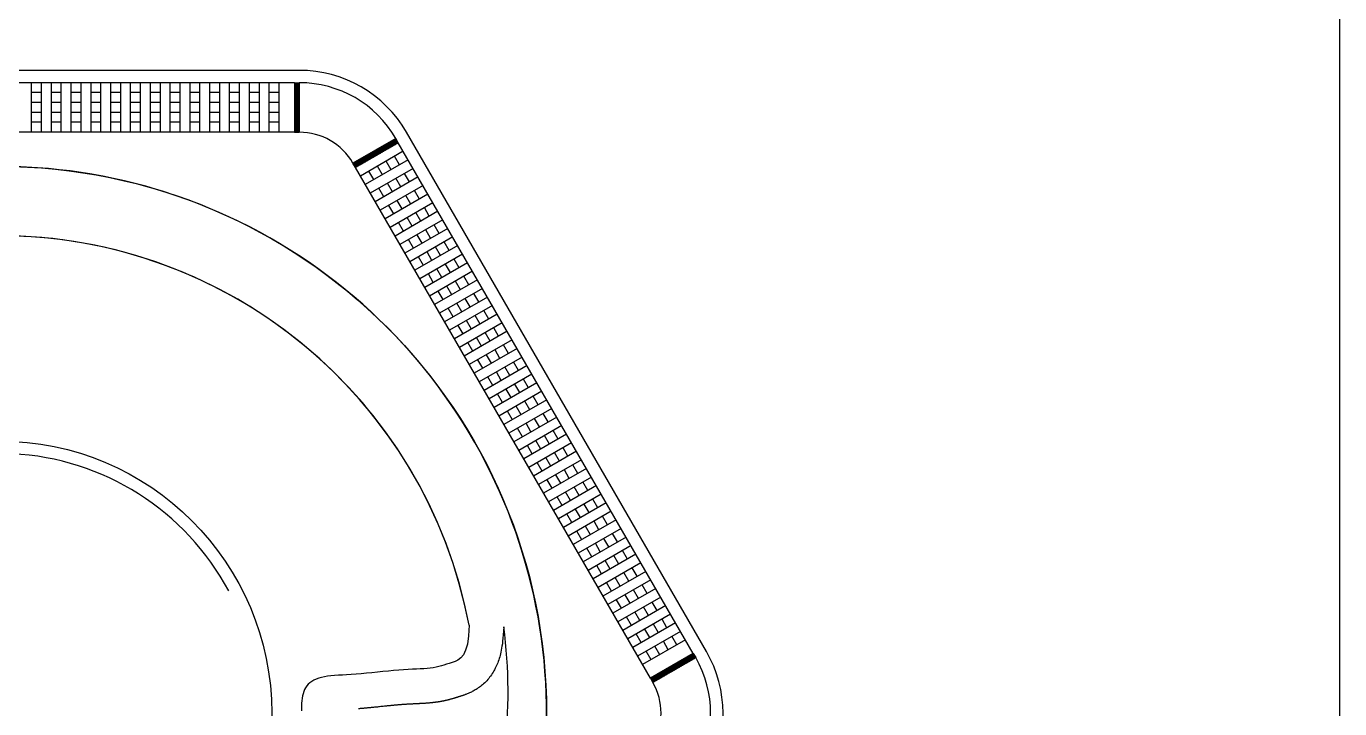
# Model space of a CAD drawing. Extents: x 15445 to 21745, y -5725 to 3185.
# Drawn here: x 18942 to 21595, y -1802 to -423 of the extents above; entities that cross this region are included whole.
import ezdxf

# ---------------------------------------------------------------- set-up
doc = ezdxf.new("R2010")
doc.units = 0
doc.header["$LTSCALE"] = 200
doc.header["$MEASUREMENT"] = 0
doc.layers.get('0').update_dxf_attribs({"linetype": 'CONTINUOUS'})
for name, color, linetype in [('ESTREITA', 1, 'CONTINUOUS'), ('LARGA', 7, 'CONTINUOUS'), ('RAHMEN07', 5, 'CONTINUOUS')]:
    doc.layers.add(name, color=color, linetype=linetype)

# ---------------------------------------------------------------- blocks, each defined once
blk = doc.blocks.new('*X1')
at = {"color": 0}
for p, q in [((1626.6, 1765.5), (1636.6, 1765.5)), ((1626.6, 1765), (1636.6, 1765)), ((1626.6, 1764.5), (1636.6, 1764.5)), ((1626.6, 1764), (1636.6, 1764)), ((1626.6, 1763.5), (1636.6, 1763.5)), ((1626.6, 1763), (1636.6, 1763)), ((1626.6, 1762.5), (1636.6, 1762.5)), ((1626.6, 1762), (1636.6, 1762)), ((1626.6, 1761.5), (1636.6, 1761.5)), ((1626.6, 1761), (1636.6, 1761)), ((1626.6, 1760.5), (1636.6, 1760.5)), ((1626.6, 1760), (1636.6, 1760)), ((1626.6, 1759.5), (1636.6, 1759.5)), ((1626.6, 1759), (1636.6, 1759)), ((1626.6, 1758.5), (1636.6, 1758.5)), ((1626.6, 1758), (1636.6, 1758)), ((1626.6, 1757.5), (1636.6, 1757.5)), ((1626.6, 1757), (1636.6, 1757)), ((1626.6, 1756.5), (1636.6, 1756.5)), ((1626.6, 1756), (1636.6, 1756)), ((1626.6, 1755.5), (1636.6, 1755.5)), ((1626.6, 1755), (1636.6, 1755)), ((1626.6, 1754.5), (1636.6, 1754.5)), ((1626.6, 1754), (1636.6, 1754)), ((1626.6, 1753.5), (1636.6, 1753.5)), ((1626.6, 1753), (1636.6, 1753)), ((1626.6, 1752.5), (1636.6, 1752.5)), ((1626.6, 1752), (1636.6, 1752)), ((1626.6, 1751.5), (1636.6, 1751.5)), ((1626.6, 1751), (1636.6, 1751)), ((1626.6, 1750.5), (1636.6, 1750.5)), ((1626.6, 1750), (1636.6, 1750)), ((1626.6, 1749.5), (1636.6, 1749.5)), ((1626.6, 1749), (1636.6, 1749)), ((1626.6, 1748.5), (1636.6, 1748.5)), ((1626.6, 1748), (1636.6, 1748)), ((1626.6, 1747.5), (1636.6, 1747.5)), ((1626.6, 1747), (1636.6, 1747)), ((1626.6, 1746.5), (1636.6, 1746.5)), ((1626.6, 1746), (1636.6, 1746)), ((1626.6, 1745.5), (1636.6, 1745.5)), ((1626.6, 1745), (1636.6, 1745)), ((1626.6, 1744.5), (1636.6, 1744.5)), ((1626.6, 1744), (1636.6, 1744)), ((1626.6, 1743.5), (1636.6, 1743.5)), ((1626.6, 1743), (1636.6, 1743)), ((1626.6, 1742.5), (1636.6, 1742.5)), ((1626.6, 1742), (1636.6, 1742)), ((1626.6, 1741.5), (1636.6, 1741.5)), ((1626.6, 1741), (1636.6, 1741)), ((1626.6, 1740.5), (1636.6, 1740.5)), ((1626.6, 1740), (1636.6, 1740)), ((1626.6, 1739.5), (1636.6, 1739.5)), ((1626.6, 1739), (1636.6, 1739)), ((1626.6, 1738.5), (1636.6, 1738.5)), ((1626.6, 1738), (1636.6, 1738)), ((1626.6, 1737.5), (1636.6, 1737.5)), ((1626.6, 1737), (1636.6, 1737)), ((1626.6, 1736.5), (1636.6, 1736.5)), ((1626.6, 1736), (1636.6, 1736)), ((1626.6, 1735.5), (1636.6, 1735.5)), ((1626.6, 1735), (1636.6, 1735)), ((1626.6, 1734.5), (1636.6, 1734.5)), ((1626.6, 1734), (1636.6, 1734)), ((1626.6, 1733.5), (1636.6, 1733.5)), ((1626.6, 1733), (1636.6, 1733)), ((1626.6, 1732.5), (1636.6, 1732.5)), ((1626.6, 1732), (1636.6, 1732)), ((1626.6, 1731.5), (1636.6, 1731.5)), ((1626.6, 1731), (1636.6, 1731)), ((1626.6, 1730.5), (1636.6, 1730.5)), ((1626.6, 1730), (1636.6, 1730)), ((1626.6, 1729.5), (1636.6, 1729.5)), ((1626.6, 1729), (1636.6, 1729)), ((1626.6, 1728.5), (1636.6, 1728.5)), ((1626.6, 1728), (1636.6, 1728)), ((1626.6, 1727.5), (1636.6, 1727.5)), ((1626.6, 1727), (1636.6, 1727)), ((1626.6, 1726.5), (1636.6, 1726.5)), ((1626.6, 1726), (1636.6, 1726)), ((1626.6, 1725.5), (1636.6, 1725.5)), ((1626.6, 1725), (1636.6, 1725)), ((1626.6, 1724.5), (1636.6, 1724.5)), ((1626.6, 1724), (1636.6, 1724)), ((1626.6, 1723.5), (1636.6, 1723.5)), ((1626.6, 1723), (1636.6, 1723)), ((1626.6, 1722.5), (1636.6, 1722.5)), ((1626.6, 1722), (1636.6, 1722)), ((1626.6, 1721.5), (1636.6, 1721.5)), ((1626.6, 1721), (1636.6, 1721)), ((1626.6, 1720.5), (1636.6, 1720.5)), ((1626.6, 1720), (1636.6, 1720)), ((1626.6, 1719.5), (1636.6, 1719.5)), ((1626.6, 1719), (1636.6, 1719)), ((1626.6, 1718.5), (1636.6, 1718.5)), ((1626.6, 1718), (1636.6, 1718)), ((1626.6, 1717.5), (1636.6, 1717.5)), ((1626.6, 1717), (1636.6, 1717)), ((1626.6, 1716.5), (1636.6, 1716.5)), ((1626.6, 1716), (1636.6, 1716)), ((1626.6, 1715.5), (1636.6, 1715.5)), ((1626.6, 1715), (1636.6, 1715)), ((1626.6, 1714.5), (1636.6, 1714.5)), ((1626.6, 1714), (1636.6, 1714)), ((1626.6, 1713.5), (1636.6, 1713.5)), ((1626.6, 1713), (1636.6, 1713)), ((1626.6, 1712.5), (1636.6, 1712.5)), ((1626.6, 1712), (1636.6, 1712)), ((1626.6, 1711.5), (1636.6, 1711.5)), ((1626.6, 1711), (1636.6, 1711)), ((1626.6, 1710.5), (1636.6, 1710.5)), ((1626.6, 1710), (1636.6, 1710)), ((1626.6, 1709.5), (1636.6, 1709.5)), ((1626.6, 1709), (1636.6, 1709)), ((1626.6, 1708.5), (1636.6, 1708.5)), ((1626.6, 1708), (1636.6, 1708)), ((1626.6, 1707.5), (1636.6, 1707.5)), ((1626.6, 1707), (1636.6, 1707)), ((1626.6, 1706.5), (1636.6, 1706.5)), ((1626.6, 1706), (1636.6, 1706)), ((1626.6, 1705.5), (1636.6, 1705.5)), ((1626.6, 1705), (1636.6, 1705)), ((1626.6, 1704.5), (1636.6, 1704.5)), ((1626.6, 1704), (1636.6, 1704)), ((1626.6, 1703.5), (1636.6, 1703.5)), ((1626.6, 1703), (1636.6, 1703)), ((1626.6, 1702.5), (1636.6, 1702.5)), ((1626.6, 1702), (1636.6, 1702)), ((1626.6, 1701.5), (1636.6, 1701.5)), ((1626.6, 1701), (1636.6, 1701)), ((1626.6, 1700.5), (1636.6, 1700.5)), ((1626.6, 1700), (1636.6, 1700)), ((1626.6, 1699.5), (1636.6, 1699.5)), ((1626.6, 1699), (1636.6, 1699)), ((1626.6, 1698.5), (1636.6, 1698.5)), ((1626.6, 1698), (1636.6, 1698)), ((1626.6, 1697.5), (1636.6, 1697.5)), ((1626.6, 1697), (1636.6, 1697)), ((1626.6, 1696.5), (1636.6, 1696.5)), ((1626.6, 1696), (1636.6, 1696)), ((1626.6, 1695.5), (1636.6, 1695.5)), ((1626.6, 1695), (1636.6, 1695)), ((1626.6, 1694.5), (1636.6, 1694.5)), ((1626.6, 1694), (1636.6, 1694)), ((1626.6, 1693.5), (1636.6, 1693.5)), ((1626.6, 1693), (1636.6, 1693)), ((1626.6, 1692.5), (1636.6, 1692.5)), ((1626.6, 1692), (1636.6, 1692)), ((1626.6, 1691.5), (1636.6, 1691.5)), ((1626.6, 1691), (1636.6, 1691)), ((1626.6, 1690.5), (1636.6, 1690.5)), ((1626.6, 1690), (1636.6, 1690)), ((1626.6, 1689.5), (1636.6, 1689.5)), ((1626.6, 1689), (1636.6, 1689)), ((1626.6, 1688.5), (1636.6, 1688.5)), ((1626.6, 1688), (1636.6, 1688)), ((1626.6, 1687.5), (1636.6, 1687.5)), ((1626.6, 1687), (1636.6, 1687)), ((1626.6, 1686.5), (1636.6, 1686.5)), ((1626.6, 1686), (1636.6, 1686)), ((1626.6, 1685.5), (1636.6, 1685.5)), ((1626.6, 1685), (1636.6, 1685)), ((1626.6, 1684.5), (1636.6, 1684.5)), ((1626.6, 1684), (1636.6, 1684)), ((1626.6, 1683.5), (1636.6, 1683.5)), ((1626.6, 1683), (1636.6, 1683)), ((1626.6, 1682.5), (1636.6, 1682.5)), ((1626.6, 1682), (1636.6, 1682)), ((1626.6, 1681.5), (1636.6, 1681.5)), ((1626.6, 1681), (1636.6, 1681)), ((1626.6, 1680.5), (1636.6, 1680.5)), ((1626.6, 1680), (1636.6, 1680)), ((1626.6, 1679.5), (1636.6, 1679.5)), ((1626.6, 1679), (1636.6, 1679)), ((1626.6, 1678.5), (1636.6, 1678.5)), ((1626.6, 1678), (1636.6, 1678)), ((1626.6, 1677.5), (1636.6, 1677.5)), ((1626.6, 1677), (1636.6, 1677)), ((1626.6, 1676.5), (1636.6, 1676.5)), ((1626.6, 1676), (1636.6, 1676)), ((1626.6, 1675.5), (1636.6, 1675.5)), ((1626.6, 1675), (1636.6, 1675)), ((1626.6, 1674.5), (1636.6, 1674.5)), ((1626.6, 1674), (1636.6, 1674)), ((1626.6, 1673.5), (1636.6, 1673.5)), ((1626.6, 1673), (1636.6, 1673)), ((1626.6, 1672.5), (1636.6, 1672.5)), ((1626.6, 1672), (1636.6, 1672)), ((1626.6, 1671.5), (1636.6, 1671.5)), ((1626.6, 1671), (1636.6, 1671)), ((1626.6, 1670.5), (1636.6, 1670.5)), ((1626.6, 1670), (1636.6, 1670)), ((1626.6, 1669.5), (1636.6, 1669.5)), ((1626.6, 1669), (1636.6, 1669)), ((1626.6, 1668.5), (1636.6, 1668.5)), ((1626.6, 1668), (1636.6, 1668)), ((1626.6, 1667.5), (1636.6, 1667.5)), ((1626.6, 1667), (1636.6, 1667)), ((1626.6, 1666.5), (1636.6, 1666.5)), ((1626.6, 1666), (1636.6, 1666)), ((1817.5, 1645), (1836.1, 1645)), ((1818.4, 1645.5), (1835.8, 1645.5)), ((1819.3, 1646), (1835.5, 1646)), ((1820.1, 1646.5), (1835.3, 1646.5)), ((1821, 1647), (1835, 1647)), ((1821.8, 1647.5), (1834.7, 1647.5)), ((1822.7, 1648), (1834.4, 1648)), ((1823.6, 1648.5), (1834.1, 1648.5)), ((1824.4, 1649), (1833.8, 1649)), ((1825.3, 1649.5), (1833.5, 1649.5)), ((1826.2, 1650), (1833.2, 1650)), ((1827, 1650.5), (1832.9, 1650.5)), ((1827.9, 1651), (1832.7, 1651)), ((1828.8, 1651.5), (1832.4, 1651.5)), ((1829.6, 1652), (1832.1, 1652)), ((1830.5, 1652.5), (1831.8, 1652.5)), ((1831.4, 1653), (1831.5, 1653)), ((1771.6, 1618.5), (1791.6, 1618.5)), ((1772.5, 1619), (1792.5, 1619)), ((1773.4, 1619.5), (1793.4, 1619.5)), ((1774.2, 1620), (1794.2, 1620)), ((1775.1, 1620.5), (1795.1, 1620.5)), ((1775.9, 1621), (1795.9, 1621)), ((1776.8, 1621.5), (1796.8, 1621.5)), ((1777.7, 1622), (1797.7, 1622)), ((1778.5, 1622.5), (1798.5, 1622.5)), ((1779.4, 1623), (1799.4, 1623)), ((1780.3, 1623.5), (1800.3, 1623.5)), ((1781.1, 1624), (1801.1, 1624)), ((1782, 1624.5), (1802, 1624.5)), ((1782.9, 1625), (1802.9, 1625)), ((1783.7, 1625.5), (1803.7, 1625.5)), ((1784.6, 1626), (1804.6, 1626)), ((1785.5, 1626.5), (1805.5, 1626.5)), ((1786.3, 1627), (1806.3, 1627)), ((1787.2, 1627.5), (1807.2, 1627.5)), ((1788.1, 1628), (1808.1, 1628)), ((1788.9, 1628.5), (1808.9, 1628.5)), ((1789.8, 1629), (1809.8, 1629)), ((1790.7, 1629.5), (1810.7, 1629.5)), ((1791.5, 1630), (1811.5, 1630)), ((1792.4, 1630.5), (1812.4, 1630.5)), ((1793.3, 1631), (1813.3, 1631)), ((1794.1, 1631.5), (1814.1, 1631.5)), ((1795, 1632), (1815, 1632)), ((1795.9, 1632.5), (1815.9, 1632.5)), ((1796.7, 1633), (1816.7, 1633)), ((1797.6, 1633.5), (1817.6, 1633.5)), ((1798.5, 1634), (1818.5, 1634)), ((1799.3, 1634.5), (1819.3, 1634.5)), ((1800.2, 1635), (1820.2, 1635)), ((1801.1, 1635.5), (1821.1, 1635.5)), ((1801.9, 1636), (1821.9, 1636)), ((1802.8, 1636.5), (1822.8, 1636.5)), ((1803.7, 1637), (1823.7, 1637)), ((1804.5, 1637.5), (1824.5, 1637.5)), ((1805.4, 1638), (1825.4, 1638)), ((1806.3, 1638.5), (1826.3, 1638.5)), ((1807.1, 1639), (1827.1, 1639)), ((1808, 1639.5), (1828, 1639.5)), ((1808.9, 1640), (1828.9, 1640)), ((1809.7, 1640.5), (1829.7, 1640.5)), ((1810.6, 1641), (1830.6, 1641)), ((1811.5, 1641.5), (1831.5, 1641.5)), ((1812.3, 1642), (1832.3, 1642)), ((1813.2, 1642.5), (1833.2, 1642.5)), ((1814.1, 1643), (1834.1, 1643)), ((1814.9, 1643.5), (1834.9, 1643.5)), ((1815.8, 1644), (1835.8, 1644)), ((1816.7, 1644.5), (1836.4, 1644.5)), ((1744.9, 1603), (1764.8, 1603)), ((1745.2, 1602.5), (1763.9, 1602.5)), ((1745.5, 1602), (1763, 1602)), ((1745.6, 1603.5), (1765.6, 1603.5)), ((1745.8, 1601.5), (1762.2, 1601.5)), ((1746.1, 1601), (1761.3, 1601)), ((1746.3, 1600.5), (1760.4, 1600.5)), ((1746.5, 1604), (1766.5, 1604)), ((1746.6, 1600), (1759.6, 1600)), ((1746.9, 1599.5), (1758.7, 1599.5)), ((1747.2, 1599), (1757.8, 1599)), ((1747.4, 1604.5), (1767.4, 1604.5)), ((1747.5, 1598.5), (1757, 1598.5)), ((1747.8, 1598), (1756.1, 1598)), ((1748.1, 1597.5), (1755.2, 1597.5)), ((1748.2, 1605), (1768.2, 1605)), ((1748.4, 1597), (1754.4, 1597)), ((1748.7, 1596.5), (1753.5, 1596.5)), ((1748.9, 1596), (1752.6, 1596)), ((1749.1, 1605.5), (1769.1, 1605.5)), ((1749.2, 1595.5), (1751.8, 1595.5)), ((1749.5, 1595), (1750.9, 1595)), ((1749.8, 1594.5), (1750, 1594.5)), ((1750, 1606), (1770, 1606)), ((1750.8, 1606.5), (1770.8, 1606.5)), ((1751.7, 1607), (1771.7, 1607)), ((1752.6, 1607.5), (1772.6, 1607.5)), ((1753.4, 1608), (1773.4, 1608)), ((1754.3, 1608.5), (1774.3, 1608.5)), ((1755.2, 1609), (1775.2, 1609)), ((1756, 1609.5), (1776, 1609.5)), ((1756.9, 1610), (1776.9, 1610)), ((1757.8, 1610.5), (1777.8, 1610.5)), ((1758.6, 1611), (1778.6, 1611)), ((1759.5, 1611.5), (1779.5, 1611.5)), ((1760.4, 1612), (1780.4, 1612)), ((1761.2, 1612.5), (1781.2, 1612.5)), ((1762.1, 1613), (1782.1, 1613)), ((1763, 1613.5), (1783, 1613.5)), ((1763.8, 1614), (1783.8, 1614)), ((1764.7, 1614.5), (1784.7, 1614.5)), ((1765.6, 1615), (1785.6, 1615)), ((1766.4, 1615.5), (1786.4, 1615.5)), ((1767.3, 1616), (1787.3, 1616)), ((1768.2, 1616.5), (1788.2, 1616.5)), ((1769, 1617), (1789, 1617)), ((1769.9, 1617.5), (1789.9, 1617.5)), ((1770.8, 1618), (1790.8, 1618))]:
    blk.add_line(p, q, dxfattribs=at)
blk = doc.blocks.new('*X2')
at = {"color": 0}
for p, q in [((2428.4, 610.5), (2433.4, 610.5)), ((2429.2, 611), (2433.1, 611)), ((2430.1, 611.5), (2432.8, 611.5)), ((2431, 612), (2432.5, 612)), ((2431.8, 612.5), (2432.2, 612.5)), ((2382.5, 584), (2402.5, 584)), ((2383.3, 584.5), (2403.3, 584.5)), ((2384.2, 585), (2404.2, 585)), ((2385.1, 585.5), (2405.1, 585.5)), ((2385.9, 586), (2405.9, 586)), ((2386.8, 586.5), (2406.8, 586.5)), ((2387.7, 587), (2407.7, 587)), ((2388.5, 587.5), (2408.5, 587.5)), ((2389.4, 588), (2409.4, 588)), ((2390.3, 588.5), (2410.3, 588.5)), ((2391.1, 589), (2411.1, 589)), ((2392, 589.5), (2412, 589.5)), ((2392.9, 590), (2412.9, 590)), ((2393.7, 590.5), (2413.7, 590.5)), ((2394.6, 591), (2414.6, 591)), ((2395.5, 591.5), (2415.5, 591.5)), ((2396.3, 592), (2416.3, 592)), ((2397.2, 592.5), (2417.2, 592.5)), ((2398.1, 593), (2418.1, 593)), ((2398.9, 593.5), (2418.9, 593.5)), ((2399.8, 594), (2419.8, 594)), ((2400.6, 594.5), (2420.6, 594.5)), ((2401.5, 595), (2421.5, 595)), ((2402.4, 595.5), (2422.4, 595.5)), ((2403.2, 596), (2423.2, 596)), ((2404.1, 596.5), (2424.1, 596.5)), ((2405, 597), (2425, 597)), ((2405.8, 597.5), (2425.8, 597.5)), ((2406.7, 598), (2426.7, 598)), ((2407.6, 598.5), (2427.6, 598.5)), ((2408.4, 599), (2428.4, 599)), ((2409.3, 599.5), (2429.3, 599.5)), ((2410.2, 600), (2430.2, 600)), ((2411, 600.5), (2431, 600.5)), ((2411.9, 601), (2431.9, 601)), ((2412.8, 601.5), (2432.8, 601.5)), ((2413.6, 602), (2433.6, 602)), ((2414.5, 602.5), (2434.5, 602.5)), ((2415.4, 603), (2435.4, 603)), ((2416.2, 603.5), (2436.2, 603.5)), ((2417.1, 604), (2437.1, 604)), ((2418, 604.5), (2436.9, 604.5)), ((2418.8, 605), (2436.6, 605)), ((2419.7, 605.5), (2436.3, 605.5)), ((2420.6, 606), (2436, 606)), ((2421.4, 606.5), (2435.7, 606.5)), ((2422.3, 607), (2435.4, 607)), ((2423.2, 607.5), (2435.1, 607.5)), ((2424, 608), (2434.8, 608)), ((2424.9, 608.5), (2434.5, 608.5)), ((2425.8, 609), (2434.3, 609)), ((2426.6, 609.5), (2434, 609.5)), ((2427.5, 610), (2433.7, 610)), ((2345.6, 562.5), (2365.2, 562.5)), ((2345.9, 562), (2364.4, 562)), ((2346.1, 563), (2366.1, 563)), ((2346.2, 561.5), (2363.5, 561.5)), ((2346.5, 561), (2362.6, 561)), ((2346.8, 560.5), (2361.8, 560.5)), ((2347, 563.5), (2367, 563.5)), ((2347.1, 560), (2360.9, 560)), ((2347.4, 559.5), (2360, 559.5)), ((2347.7, 559), (2359.2, 559)), ((2347.8, 564), (2367.8, 564)), ((2347.9, 558.5), (2358.3, 558.5)), ((2348.2, 558), (2357.4, 558)), ((2348.5, 557.5), (2356.6, 557.5)), ((2348.7, 564.5), (2368.7, 564.5)), ((2349.6, 565), (2369.6, 565)), ((2350.4, 565.5), (2370.4, 565.5)), ((2351.3, 566), (2371.3, 566)), ((2352.2, 566.5), (2372.2, 566.5)), ((2353, 567), (2373, 567)), ((2353.9, 567.5), (2373.9, 567.5)), ((2354.7, 568), (2374.7, 568)), ((2355.6, 568.5), (2375.6, 568.5)), ((2356.5, 569), (2376.5, 569)), ((2357.3, 569.5), (2377.3, 569.5)), ((2358.2, 570), (2378.2, 570)), ((2359.1, 570.5), (2379.1, 570.5)), ((2359.9, 571), (2379.9, 571)), ((2360.8, 571.5), (2380.8, 571.5)), ((2361.7, 572), (2381.7, 572)), ((2362.5, 572.5), (2382.5, 572.5)), ((2363.4, 573), (2383.4, 573)), ((2364.3, 573.5), (2384.3, 573.5)), ((2365.1, 574), (2385.1, 574)), ((2366, 574.5), (2386, 574.5)), ((2366.9, 575), (2386.9, 575)), ((2367.7, 575.5), (2387.7, 575.5)), ((2368.6, 576), (2388.6, 576)), ((2369.5, 576.5), (2389.5, 576.5)), ((2370.3, 577), (2390.3, 577)), ((2371.2, 577.5), (2391.2, 577.5)), ((2372.1, 578), (2392.1, 578)), ((2372.9, 578.5), (2392.9, 578.5)), ((2373.8, 579), (2393.8, 579)), ((2374.7, 579.5), (2394.7, 579.5)), ((2375.5, 580), (2395.5, 580)), ((2376.4, 580.5), (2396.4, 580.5)), ((2377.3, 581), (2397.3, 581)), ((2378.1, 581.5), (2398.1, 581.5)), ((2379, 582), (2399, 582)), ((2379.9, 582.5), (2399.9, 582.5)), ((2380.7, 583), (2400.7, 583)), ((2381.6, 583.5), (2401.6, 583.5)), ((2348.8, 557), (2355.7, 557)), ((2349.1, 556.5), (2354.8, 556.5)), ((2349.4, 556), (2354, 556)), ((2349.7, 555.5), (2353.1, 555.5)), ((2350, 555), (2352.2, 555)), ((2350.3, 554.5), (2351.4, 554.5)), ((2347.9, 424.5), (2358.4, 424.5)), ((2348.2, 425), (2357.5, 425)), ((2348.5, 425.5), (2356.6, 425.5)), ((2348.8, 426), (2355.8, 426)), ((2349.1, 426.5), (2354.9, 426.5)), ((2349.4, 427), (2354, 427)), ((2349.7, 427.5), (2353.2, 427.5)), ((2349.9, 428), (2352.3, 428)), ((2350.2, 428.5), (2351.4, 428.5)), ((2350.5, 429), (2350.6, 429)), ((2345.6, 420.5), (2365.3, 420.5)), ((2345.9, 421), (2364.4, 421)), ((2346.2, 421.5), (2363.6, 421.5)), ((2346.2, 420), (2366.2, 420)), ((2346.5, 422), (2362.7, 422)), ((2346.8, 422.5), (2361.8, 422.5)), ((2347, 419.5), (2367, 419.5)), ((2347.1, 423), (2361, 423)), ((2347.3, 423.5), (2360.1, 423.5)), ((2347.6, 424), (2359.2, 424)), ((2347.9, 419), (2367.9, 419)), ((2348.7, 418.5), (2368.7, 418.5)), ((2349.6, 418), (2369.6, 418)), ((2350.5, 417.5), (2370.5, 417.5)), ((2351.3, 417), (2371.3, 417)), ((2352.2, 416.5), (2372.2, 416.5)), ((2353.1, 416), (2373.1, 416)), ((2353.9, 415.5), (2373.9, 415.5)), ((2354.8, 415), (2374.8, 415)), ((2355.7, 414.5), (2375.7, 414.5)), ((2356.5, 414), (2376.5, 414)), ((2357.4, 413.5), (2377.4, 413.5)), ((2358.3, 413), (2378.3, 413)), ((2359.1, 412.5), (2379.1, 412.5)), ((2360, 412), (2380, 412)), ((2360.9, 411.5), (2380.9, 411.5)), ((2361.7, 411), (2381.7, 411)), ((2362.6, 410.5), (2382.6, 410.5)), ((2363.5, 410), (2383.5, 410)), ((2364.3, 409.5), (2384.3, 409.5)), ((2365.2, 409), (2385.2, 409)), ((2366.1, 408.5), (2386.1, 408.5)), ((2366.9, 408), (2386.9, 408)), ((2367.8, 407.5), (2387.8, 407.5)), ((2368.7, 407), (2388.7, 407)), ((2369.5, 406.5), (2389.5, 406.5)), ((2370.4, 406), (2390.4, 406)), ((2371.3, 405.5), (2391.3, 405.5)), ((2372.1, 405), (2392.1, 405)), ((2373, 404.5), (2393, 404.5)), ((2373.9, 404), (2393.9, 404)), ((2374.7, 403.5), (2394.7, 403.5)), ((2375.6, 403), (2395.6, 403)), ((2376.5, 402.5), (2396.5, 402.5)), ((2377.3, 402), (2397.3, 402)), ((2378.2, 401.5), (2398.2, 401.5)), ((2379.1, 401), (2399.1, 401)), ((2379.9, 400.5), (2399.9, 400.5)), ((2380.8, 400), (2400.8, 400)), ((2381.7, 399.5), (2401.7, 399.5)), ((2382.5, 399), (2402.5, 399)), ((2383.4, 398.5), (2403.4, 398.5)), ((2384.3, 398), (2404.3, 398)), ((2385.1, 397.5), (2405.1, 397.5)), ((2386, 397), (2406, 397)), ((2386.9, 396.5), (2406.9, 396.5)), ((2387.7, 396), (2407.7, 396)), ((2388.6, 395.5), (2408.6, 395.5)), ((2389.5, 395), (2409.5, 395)), ((2390.3, 394.5), (2410.3, 394.5)), ((2391.2, 394), (2411.2, 394)), ((2392.1, 393.5), (2412.1, 393.5)), ((2392.9, 393), (2412.9, 393)), ((2393.8, 392.5), (2413.8, 392.5)), ((2394.6, 392), (2414.6, 392)), ((2395.5, 391.5), (2415.5, 391.5)), ((2396.4, 391), (2416.4, 391)), ((2397.2, 390.5), (2417.2, 390.5)), ((2398.1, 390), (2418.1, 390)), ((2399, 389.5), (2419, 389.5)), ((2399.8, 389), (2419.8, 389)), ((2400.7, 388.5), (2420.7, 388.5)), ((2401.6, 388), (2421.6, 388)), ((2402.4, 387.5), (2422.4, 387.5)), ((2403.3, 387), (2423.3, 387)), ((2404.2, 386.5), (2424.2, 386.5)), ((2405, 386), (2425, 386)), ((2405.9, 385.5), (2425.9, 385.5)), ((2406.8, 385), (2426.8, 385)), ((2407.6, 384.5), (2427.6, 384.5)), ((2408.5, 384), (2428.5, 384)), ((2409.4, 383.5), (2429.4, 383.5)), ((2410.2, 383), (2430.2, 383)), ((2411.1, 382.5), (2431.1, 382.5)), ((2412, 382), (2432, 382)), ((2412.8, 381.5), (2432.8, 381.5)), ((2413.7, 381), (2433.7, 381)), ((2414.6, 380.5), (2434.6, 380.5)), ((2415.4, 380), (2435.4, 380)), ((2416.3, 379.5), (2436.3, 379.5)), ((2417.2, 379), (2437.1, 379)), ((2418, 378.5), (2436.8, 378.5)), ((2418.9, 378), (2436.5, 378)), ((2419.8, 377.5), (2436.3, 377.5)), ((2420.6, 377), (2436, 377)), ((2421.5, 376.5), (2435.7, 376.5)), ((2422.4, 376), (2435.4, 376)), ((2423.2, 375.5), (2435.1, 375.5)), ((2424.1, 375), (2434.8, 375)), ((2425, 374.5), (2434.5, 374.5)), ((2425.8, 374), (2434.2, 374)), ((2426.7, 373.5), (2433.9, 373.5)), ((2427.6, 373), (2433.7, 373)), ((2428.4, 372.5), (2433.4, 372.5)), ((2429.3, 372), (2433.1, 372)), ((2430.2, 371.5), (2432.8, 371.5)), ((2431, 371), (2432.5, 371)), ((2431.9, 370.5), (2432.2, 370.5))]:
    blk.add_line(p, q, dxfattribs=at)

msp = doc.modelspace()

# ---------------------------------------------------------------- linework, layer by layer
at = {"layer": 'ESTREITA'}
for p, q in [((18952.333, -536.77), (18952.333, -636.77)), ((18972.333, -556.77), (18952.333, -556.77)), ((18972.333, -536.77), (18972.333, -636.77)), ((18992.333, -536.77), (18992.333, -636.77)), ((19012.333, -556.77), (18992.333, -556.77)), ((19012.333, -536.77), (19012.333, -636.77)), ((19032.333, -536.77), (19032.333, -636.77)), ((19052.333, -556.77), (19032.333, -556.77)), ((19052.333, -536.77), (19052.333, -636.77)), ((19072.333, -536.77), (19072.333, -636.77)), ((19092.333, -556.77), (19072.333, -556.77)), ((19092.333, -536.77), (19092.333, -636.77)), ((19112.333, -536.77), (19112.333, -636.77)), ((19132.333, -556.77), (19112.333, -556.77)), ((19132.333, -536.77), (19132.333, -636.77)), ((19152.333, -536.77), (19152.333, -636.77)), ((19172.333, -556.77), (19152.333, -556.77)), ((19172.333, -536.77), (19172.333, -636.77)), ((19192.333, -536.77), (19192.333, -636.77)), ((19212.333, -556.77), (19192.333, -556.77)), ((19212.333, -536.77), (19212.333, -636.77)), ((19232.333, -536.77), (19232.333, -636.77)), ((19252.333, -556.77), (19232.333, -556.77)), ((19252.333, -536.77), (19252.333, -636.77)), ((19272.333, -536.77), (19272.333, -636.77)), ((19292.333, -556.77), (19272.333, -556.77)), ((19292.333, -536.77), (19292.333, -636.77)), ((19312.333, -536.77), (19312.333, -636.77)), ((19332.333, -556.77), (19312.333, -556.77)), ((19332.333, -536.77), (19332.333, -636.77)), ((19352.333, -536.77), (19352.333, -636.77)), ((19372.333, -556.77), (19352.333, -556.77)), ((19372.333, -536.77), (19372.333, -636.77)), ((19392.333, -536.77), (19392.333, -636.77)), ((19412.333, -556.77), (19392.333, -556.77)), ((19412.333, -536.77), (19412.333, -636.77)), ((19432.333, -536.77), (19432.333, -636.77)), ((19452.333, -556.77), (19432.333, -556.77)), ((19452.333, -536.77), (19452.333, -636.77)), ((18972.333, -576.77), (18952.333, -576.77)), ((19012.333, -576.77), (18992.333, -576.77)), ((19052.333, -576.77), (19032.333, -576.77)), ((19092.333, -576.77), (19072.333, -576.77)), ((19132.333, -576.77), (19112.333, -576.77)), ((19172.333, -576.77), (19152.333, -576.77)), ((19212.333, -576.77), (19192.333, -576.77)), ((19252.333, -576.77), (19232.333, -576.77)), ((19292.333, -576.77), (19272.333, -576.77)), ((19332.333, -576.77), (19312.333, -576.77)), ((19372.333, -576.77), (19352.333, -576.77)), ((19412.333, -576.77), (19392.333, -576.77)), ((19452.333, -576.77), (19432.333, -576.77)), ((18972.333, -596.77), (18952.333, -596.77)), ((19012.333, -596.77), (18992.333, -596.77)), ((19052.333, -596.77), (19032.333, -596.77)), ((19092.333, -596.77), (19072.333, -596.77)), ((19132.333, -596.77), (19112.333, -596.77)), ((19172.333, -596.77), (19152.333, -596.77)), ((19212.333, -596.77), (19192.333, -596.77)), ((19252.333, -596.77), (19232.333, -596.77)), ((19292.333, -596.77), (19272.333, -596.77)), ((19332.333, -596.77), (19312.333, -596.77)), ((19372.333, -596.77), (19352.333, -596.77)), ((19412.333, -596.77), (19392.333, -596.77)), ((19452.333, -596.77), (19432.333, -596.77)), ((18972.333, -616.77), (18952.333, -616.77)), ((19012.333, -616.77), (18992.333, -616.77)), ((19052.333, -616.77), (19032.333, -616.77)), ((19092.333, -616.77), (19072.333, -616.77)), ((19132.333, -616.77), (19112.333, -616.77)), ((19172.333, -616.77), (19152.333, -616.77)), ((19212.333, -616.77), (19192.333, -616.77)), ((19252.333, -616.77), (19232.333, -616.77)), ((19292.333, -616.77), (19272.333, -616.77)), ((19332.333, -616.77), (19312.333, -616.77)), ((19372.333, -616.77), (19352.333, -616.77)), ((19412.333, -616.77), (19392.333, -616.77)), ((19452.333, -616.77), (19432.333, -616.77)), ((19703.513, -675.25), (19616.911, -725.25)), ((19696.193, -702.571), (19686.193, -685.25)), ((19713.513, -692.571), (19626.911, -742.571)), ((19644.231, -732.571), (19634.231, -715.25)), ((19723.513, -709.891), (19636.911, -759.891)), ((19661.552, -722.571), (19651.552, -705.25)), ((19678.872, -712.571), (19668.872, -695.25)), ((19733.513, -727.212), (19646.911, -777.212)), ((19681.552, -757.212), (19671.552, -739.891)), ((19698.872, -747.212), (19688.872, -729.891)), ((19716.193, -737.212), (19706.193, -719.891)), ((19664.231, -767.212), (19654.231, -749.891)), ((19743.513, -744.532), (19656.911, -794.532)), ((19753.513, -761.853), (19666.911, -811.853)), ((19718.872, -781.853), (19708.872, -764.532)), ((19736.193, -771.853), (19726.193, -754.532)), ((19684.231, -801.853), (19674.231, -784.532)), ((19763.513, -779.173), (19676.911, -829.173)), ((19701.552, -791.853), (19691.552, -774.532)), ((19756.193, -806.494), (19746.193, -789.173)), ((19773.513, -796.494), (19686.911, -846.494)), ((19704.231, -836.494), (19694.231, -819.173)), ((19783.513, -813.814), (19696.911, -863.814)), ((19721.552, -826.494), (19711.552, -809.173)), ((19738.872, -816.494), (19728.872, -799.173)), ((19793.513, -831.135), (19706.911, -881.135)), ((19803.513, -848.455), (19716.911, -898.455)), ((19741.552, -861.135), (19731.552, -843.814)), ((19758.872, -851.135), (19748.872, -833.814)), ((19776.193, -841.135), (19766.193, -823.814)), ((19724.231, -871.135), (19714.231, -853.814)), ((19813.513, -865.776), (19726.911, -915.776)), ((19778.872, -885.776), (19768.872, -868.455)), ((19796.193, -875.776), (19786.193, -858.455)), ((19744.231, -905.776), (19734.231, -888.455)), ((19823.513, -883.096), (19736.911, -933.096)), ((19833.513, -900.417), (19746.911, -950.417)), ((19761.552, -895.776), (19751.552, -878.455)), ((19816.193, -910.417), (19806.193, -893.096)), ((19764.231, -940.417), (19754.231, -923.096)), ((19843.513, -917.737), (19756.911, -967.737)), ((19781.552, -930.417), (19771.552, -913.096)), ((19798.872, -920.417), (19788.872, -903.096)), ((19836.193, -945.058), (19826.193, -927.737)), ((19853.513, -935.058), (19766.911, -985.058)), ((19863.513, -952.378), (19776.911, -1002.378)), ((19801.552, -965.058), (19791.552, -947.737)), ((19818.872, -955.058), (19808.872, -937.737)), ((19784.231, -975.058), (19774.231, -957.737)), ((19873.513, -969.699), (19786.911, -1019.699)), ((19838.872, -989.699), (19828.872, -972.378)), ((19856.193, -979.699), (19846.193, -962.378)), ((19804.231, -1009.699), (19794.231, -992.378)), ((19883.513, -987.019), (19796.911, -1037.019)), ((19893.513, -1004.34), (19806.911, -1054.34)), ((19821.552, -999.699), (19811.552, -982.378)), ((19858.872, -1024.34), (19848.872, -1007.019)), ((19876.193, -1014.34), (19866.193, -997.019)), ((19824.231, -1044.34), (19814.231, -1027.019)), ((19903.513, -1021.66), (19816.911, -1071.66)), ((19841.552, -1034.34), (19831.552, -1017.019)), ((19896.193, -1048.981), (19886.193, -1031.66)), ((19913.513, -1038.981), (19826.911, -1088.981)), ((19923.513, -1056.301), (19836.911, -1106.301)), ((19861.552, -1068.981), (19851.552, -1051.66)), ((19878.872, -1058.981), (19868.872, -1041.66)), ((19844.231, -1078.981), (19834.231, -1061.66)), ((19933.513, -1073.622), (19846.911, -1123.622)), ((19881.552, -1103.622), (19871.552, -1086.301)), ((19898.872, -1093.622), (19888.872, -1076.301)), ((19916.193, -1083.622), (19906.193, -1066.301)), ((19864.231, -1113.622), (19854.231, -1096.301)), ((19943.513, -1090.943), (19856.911, -1140.943)), ((19953.513, -1108.263), (19866.911, -1158.263)), ((19918.872, -1128.263), (19908.872, -1110.943)), ((19936.193, -1118.263), (19926.193, -1100.943)), ((19884.231, -1148.263), (19874.231, -1130.943)), ((19963.513, -1125.584), (19876.911, -1175.584)), ((19901.552, -1138.263), (19891.552, -1120.943)), ((19956.193, -1152.904), (19946.193, -1135.584)), ((19973.513, -1142.904), (19886.911, -1192.904)), ((19904.231, -1182.904), (19894.231, -1165.584)), ((19983.513, -1160.225), (19896.911, -1210.225)), ((19921.552, -1172.904), (19911.552, -1155.584)), ((19938.872, -1162.904), (19928.872, -1145.584)), ((19993.513, -1177.545), (19906.911, -1227.545)), ((19941.552, -1207.545), (19931.552, -1190.225)), ((19958.872, -1197.545), (19948.872, -1180.225)), ((19976.193, -1187.545), (19966.193, -1170.225)), ((19924.231, -1217.545), (19914.231, -1200.225)), ((20003.513, -1194.866), (19916.911, -1244.866)), ((20013.513, -1212.186), (19926.911, -1262.186)), ((19978.872, -1232.186), (19968.872, -1214.866)), ((19996.193, -1222.186), (19986.193, -1204.866)), ((19944.231, -1252.186), (19934.231, -1234.866)), ((20023.513, -1229.507), (19936.911, -1279.507)), ((19961.552, -1242.186), (19951.552, -1224.866)), ((20016.193, -1256.827), (20006.193, -1239.507)), ((20033.513, -1246.827), (19946.911, -1296.827)), ((19964.231, -1286.827), (19954.231, -1269.507)), ((20043.513, -1264.148), (19956.911, -1314.148)), ((19981.552, -1276.827), (19971.552, -1259.507)), ((19998.872, -1266.827), (19988.872, -1249.507)), ((20053.513, -1281.468), (19966.911, -1331.468)), ((20063.513, -1298.789), (19976.911, -1348.789)), ((20001.552, -1311.468), (19991.552, -1294.148)), ((20018.872, -1301.468), (20008.872, -1284.148)), ((20036.193, -1291.468), (20026.193, -1274.148)), ((19984.231, -1321.468), (19974.231, -1304.148)), ((20073.513, -1316.109), (19986.911, -1366.109)), ((20038.872, -1336.109), (20028.872, -1318.789)), ((20056.193, -1326.109), (20046.193, -1308.789)), ((20004.231, -1356.109), (19994.231, -1338.789)), ((20083.513, -1333.43), (19996.911, -1383.43)), ((20093.513, -1350.75), (20006.911, -1400.75)), ((20021.552, -1346.109), (20011.552, -1328.789)), ((20076.193, -1360.75), (20066.193, -1343.43)), ((20024.231, -1390.75), (20014.231, -1373.43)), ((20103.513, -1368.071), (20016.911, -1418.071)), ((20041.552, -1380.75), (20031.552, -1363.43)), ((20058.872, -1370.75), (20048.872, -1353.43)), ((20096.193, -1395.391), (20086.193, -1378.071)), ((20113.513, -1385.391), (20026.911, -1435.391)), ((20123.513, -1402.712), (20036.911, -1452.712)), ((20061.552, -1415.391), (20051.552, -1398.071)), ((20078.872, -1405.391), (20068.872, -1388.071)), ((20044.231, -1425.391), (20034.231, -1408.071)), ((20133.513, -1420.032), (20046.911, -1470.032)), ((20098.872, -1440.032), (20088.872, -1422.712)), ((20116.193, -1430.032), (20106.193, -1412.712)), ((20064.231, -1460.032), (20054.231, -1442.712)), ((20143.513, -1437.353), (20056.911, -1487.353)), ((20153.513, -1454.673), (20066.911, -1504.673)), ((20081.552, -1450.032), (20071.552, -1432.712)), ((20118.872, -1474.673), (20108.872, -1457.353)), ((20136.193, -1464.673), (20126.193, -1447.353)), ((20084.231, -1494.673), (20074.231, -1477.353)), ((20163.513, -1471.994), (20076.911, -1521.994)), ((20101.552, -1484.673), (20091.552, -1467.353)), ((20156.193, -1499.314), (20146.193, -1481.994)), ((20173.513, -1489.314), (20086.911, -1539.314)), ((20173.513, -1489.314), (20086.911, -1539.314)), ((20183.513, -1506.635), (20096.911, -1556.635)), ((20121.552, -1519.314), (20111.552, -1501.994)), ((20138.872, -1509.314), (20128.872, -1491.994)), ((20104.231, -1529.314), (20094.231, -1511.994)), ((20193.513, -1523.955), (20106.911, -1573.955)), ((20141.552, -1553.955), (20131.552, -1536.635)), ((20158.872, -1543.955), (20148.872, -1526.635)), ((20176.193, -1533.955), (20166.193, -1516.635)), ((20124.231, -1563.955), (20114.231, -1546.635)), ((20203.513, -1541.276), (20116.911, -1591.276)), ((20213.513, -1558.596), (20126.911, -1608.596)), ((20178.872, -1578.596), (20168.872, -1561.276)), ((20196.193, -1568.596), (20186.193, -1551.276)), ((20144.231, -1598.596), (20134.231, -1581.276)), ((20223.513, -1575.917), (20136.911, -1625.917)), ((20161.552, -1588.596), (20151.552, -1571.276)), ((20216.193, -1603.237), (20206.193, -1585.917)), ((20233.513, -1593.237), (20146.911, -1643.237)), ((20164.231, -1633.237), (20154.231, -1615.917)), ((20243.513, -1610.558), (20156.911, -1660.558)), ((20181.552, -1623.237), (20171.552, -1605.917)), ((20198.872, -1613.237), (20188.872, -1595.917)), ((20253.513, -1627.878), (20166.911, -1677.878)), ((20201.552, -1657.878), (20191.552, -1640.558)), ((20218.872, -1647.878), (20208.872, -1630.558)), ((20236.193, -1637.878), (20226.193, -1620.558)), ((20184.231, -1667.878), (20174.231, -1650.558)), ((20263.513, -1645.199), (20176.911, -1695.199)), ((20273.513, -1662.519), (20186.911, -1712.519)), ((20238.872, -1682.519), (20228.872, -1665.199)), ((20256.193, -1672.519), (20246.193, -1655.199)), ((20204.231, -1702.519), (20194.231, -1685.199)), ((20221.552, -1692.519), (20211.552, -1675.199))]:
    msp.add_line(p, q, dxfattribs=at)
at = {"layer": 'LARGA'}
for p, q in [((19493.657, -511.77), (18282.333, -511.77)), ((19483.657, -536.77), (18292.333, -536.77)), ((19483.657, -536.77), (19493.657, -536.77)), ((19483.657, -536.77), (19483.657, -636.77)), ((19493.657, -536.77), (19493.657, -636.77)), ((19483.657, -636.77), (18292.333, -636.77)), ((19483.657, -636.77), (19493.657, -636.77)), ((19688.513, -649.27), (19601.911, -699.27)), ((19693.513, -657.93), (19606.911, -707.93)), ((19693.513, -657.93), (19688.513, -649.27)), ((20289.176, -1689.647), (19693.513, -657.93)), ((20315.826, -1685.808), (19710.164, -636.77)), ((19606.911, -707.93), (19601.911, -699.27)), ((20202.573, -1739.647), (19606.911, -707.93)), ((20289.176, -1689.647), (20202.573, -1739.647)), ((20289.176, -1689.647), (20294.176, -1698.308)), ((20294.176, -1698.308), (20207.573, -1748.308)), ((20202.573, -1739.647), (20207.573, -1748.308))]:
    msp.add_line(p, q, dxfattribs=at)
for points in [[(19836.467, -1632.971), (19835.53, -1654.351), (19833.141, -1670.978), (19829.548, -1683.519), (19825.001, -1692.638), (19819.749, -1699), (19814.039, -1703.271), (19808.12, -1706.115), (19802.242, -1708.198), (19796.597, -1710.072), (19791.156, -1711.837), (19785.836, -1713.483), (19780.552, -1714.996), (19775.22, -1716.365), (19769.755, -1717.577), (19764.074, -1718.621), (19758.092, -1719.485), (19751.735, -1720.166), (19744.969, -1720.704), (19737.77, -1721.144), (19730.113, -1721.537), (19721.976, -1721.93), (19713.332, -1722.371), (19704.16, -1722.908), (19694.434, -1723.589), (19684.159, -1724.447), (19673.45, -1725.449), (19662.453, -1726.548), (19651.311, -1727.694), (19640.169, -1728.84), (19629.172, -1729.938), (19618.463, -1730.94), (19608.188, -1731.798), (19598.462, -1732.482), (19589.289, -1733.033), (19580.646, -1733.512), (19572.508, -1733.979), (19564.852, -1734.494), (19557.653, -1735.117), (19550.887, -1735.909), (19544.53, -1736.929), (19538.564, -1738.227), (19532.995, -1739.815), (19527.835, -1741.69), (19523.096, -1743.855), (19518.791, -1746.308), (19514.931, -1749.049), (19511.528, -1752.08), (19508.594, -1755.398), (19506.131, -1759.002), (19504.102, -1762.87), (19502.457, -1766.978), (19501.15, -1771.303), (19500.131, -1775.82), (19499.353, -1780.506), (19498.767, -1785.336), (19498.326, -1790.286), (19497.999, -1795.334), (19497.829, -1800.467), (19497.875, -1805.671)], [(19906.4, -1636.037), (19905.96, -1644.788), (19905.461, -1652.491), (19904.908, -1659.265), (19904.306, -1665.229), (19903.662, -1670.501), (19902.98, -1675.2), (19902.266, -1679.444), (19901.526, -1683.354), (19900.763, -1687.031), (19899.974, -1690.517), (19899.151, -1693.835), (19898.291, -1697.01), (19897.386, -1700.068), (19896.432, -1703.031), (19895.421, -1705.926), (19894.349, -1708.775), (19893.211, -1711.601), (19892.004, -1714.402), (19890.729, -1717.177), (19889.384, -1719.921), (19887.969, -1722.632), (19886.482, -1725.305), (19884.924, -1727.938), (19883.293, -1730.526), (19881.59, -1733.067), (19879.818, -1735.555), (19877.983, -1737.985), (19876.089, -1740.353), (19874.141, -1742.653), (19872.144, -1744.88), (19870.103, -1747.03), (19868.023, -1749.096), (19865.909, -1751.076), (19863.77, -1752.967), (19861.615, -1754.769), (19859.452, -1756.481), (19857.291, -1758.102), (19855.141, -1759.633), (19853.011, -1761.072), (19850.909, -1762.419), (19848.845, -1763.673), (19846.825, -1764.839), (19844.854, -1765.92), (19842.938, -1766.92), (19841.084, -1767.844), (19839.296, -1768.695), (19837.58, -1769.478), (19835.942, -1770.196), (19834.387, -1770.854), (19832.912, -1771.457), (19831.514, -1772.01), (19830.19, -1772.516), (19828.935, -1772.981), (19827.746, -1773.41), (19826.62, -1773.808), (19825.552, -1774.178), (19824.54, -1774.527), (19823.578, -1774.855), (19822.658, -1775.167), (19821.776, -1775.464), (19820.925, -1775.748), (19820.098, -1776.023), (19819.29, -1776.289), (19818.495, -1776.551), (19817.707, -1776.809), (19816.924, -1777.065), (19816.144, -1777.319), (19815.366, -1777.572), (19814.588, -1777.823), (19813.809, -1778.073), (19813.027, -1778.322), (19812.242, -1778.572), (19811.451, -1778.822), (19810.654, -1779.072), (19809.851, -1779.322), (19809.042, -1779.572), (19808.226, -1779.822), (19807.405, -1780.072), (19806.577, -1780.322), (19805.742, -1780.571), (19804.901, -1780.82), (19804.052, -1781.069), (19803.197, -1781.317), (19802.335, -1781.564), (19801.466, -1781.81), (19800.589, -1782.056), (19799.706, -1782.3), (19798.816, -1782.543), (19797.918, -1782.785), (19797.013, -1783.025), (19796.101, -1783.263), (19795.181, -1783.5), (19794.255, -1783.735), (19793.321, -1783.968), (19792.38, -1784.199), (19791.432, -1784.427), (19790.477, -1784.653), (19789.515, -1784.876), (19788.546, -1785.097), (19787.57, -1785.315), (19786.587, -1785.53), (19785.597, -1785.742), (19784.601, -1785.95), (19783.598, -1786.156), (19782.588, -1786.358), (19781.572, -1786.556), (19780.55, -1786.751), (19779.522, -1786.941), (19778.488, -1787.128), (19777.449, -1787.311), (19776.404, -1787.49), (19775.354, -1787.664), (19774.299, -1787.834), (19773.239, -1788), (19772.176, -1788.161), (19771.11, -1788.318), (19770.041, -1788.47), (19768.97, -1788.617), (19767.898, -1788.759), (19766.825, -1788.897), (19765.752, -1789.029), (19764.679, -1789.157), (19763.607, -1789.28), (19762.536, -1789.398), (19761.467, -1789.512), (19760.4, -1789.621), (19759.336, -1789.727), (19758.275, -1789.828), (19757.218, -1789.925), (19756.164, -1790.018), (19755.113, -1790.107), (19754.066, -1790.194), (19753.022, -1790.276), (19751.981, -1790.356), (19750.944, -1790.433), (19749.909, -1790.507), (19748.877, -1790.578), (19747.847, -1790.648), (19746.821, -1790.714), (19745.796, -1790.779), (19744.773, -1790.842), (19743.752, -1790.903), (19742.732, -1790.963), (19741.714, -1791.021), (19740.697, -1791.077), (19739.68, -1791.133), (19738.664, -1791.187), (19737.649, -1791.241), (19736.634, -1791.293), (19735.619, -1791.345), (19734.603, -1791.396), (19733.587, -1791.447), (19732.571, -1791.497), (19731.554, -1791.548), (19730.536, -1791.598), (19729.516, -1791.648), (19728.496, -1791.698), (19727.473, -1791.748), (19726.449, -1791.798), (19725.423, -1791.849), (19724.395, -1791.9), (19723.365, -1791.952), (19722.332, -1792.004), (19721.296, -1792.058), (19720.258, -1792.112), (19719.217, -1792.166), (19718.172, -1792.222), (19717.124, -1792.279), (19716.073, -1792.337), (19715.017, -1792.397), (19713.958, -1792.458), (19712.895, -1792.52), (19711.827, -1792.584), (19710.754, -1792.649), (19709.677, -1792.716), (19708.594, -1792.785), (19707.505, -1792.856), (19706.411, -1792.929), (19705.31, -1793.004), (19704.202, -1793.081), (19703.087, -1793.161), (19701.964, -1793.243), (19700.832, -1793.327), (19699.692, -1793.414), (19698.542, -1793.503), (19697.383, -1793.595), (19696.214, -1793.69), (19695.035, -1793.787), (19693.846, -1793.887), (19692.647, -1793.99), (19691.437, -1794.095), (19690.218, -1794.202), (19688.987, -1794.312), (19687.746, -1794.424), (19686.495, -1794.539), (19685.235, -1794.656), (19683.964, -1794.775), (19682.685, -1794.896), (19681.397, -1795.019), (19680.1, -1795.144), (19678.791, -1795.271), (19677.452, -1795.402), (19676.062, -1795.54), (19674.598, -1795.686), (19673.039, -1795.842), (19671.364, -1796.011), (19669.551, -1796.194), (19667.578, -1796.395), (19665.435, -1796.614), (19663.154, -1796.847), (19660.78, -1797.09), (19658.358, -1797.338), (19655.93, -1797.587), (19653.541, -1797.832), (19651.235, -1798.067), (19649.057, -1798.29), (19647.039, -1798.495), (19645.171, -1798.684), (19643.431, -1798.859), (19641.799, -1799.023), (19640.253, -1799.176), (19638.772, -1799.323), (19637.334, -1799.464), (19635.918, -1799.601), (19634.506, -1799.737), (19633.095, -1799.872), (19631.686, -1800.005), (19630.278, -1800.137), (19628.872, -1800.267), (19627.468, -1800.396), (19626.066, -1800.522), (19624.668, -1800.647), (19623.272, -1800.77), (19621.88, -1800.89), (19620.492, -1801.009), (19619.11, -1801.125), (19617.733, -1801.238), (19616.362, -1801.349), (19614.999, -1801.458), (19613.643, -1801.563), (19613.519, -1801.573)]]:
    msp.add_lwpolyline(points, dxfattribs=at)
for radius in [1105, 550]:
    msp.add_circle((18887.995, -1810.808), radius, dxfattribs=at)
for centre, radius, start, end in [((19493.657, -761.77), 250, 30, 90), ((19493.657, -761.77), 225, 30, 90), ((19493.657, -761.77), 125, 30, 90), ((18887.995, -1810.808), 1105, 339.684252, 203.834164), ((18887.995, -1810.808), 965, 10.619561, 172.186806), ((18887.995, -1810.808), 965, 10.619561, 169.461015), ((18887.995, -1810.808), 525, 28.082975, 146.246233), ((18913.9, -1769.042), 1001.372, 338.573792, 7.632752), ((20099.32, -1810.808), 250, 330, 30), ((20099.32, -1810.808), 225, 330, 30), ((20099.32, -1810.808), 125, 330, 30)]:
    msp.add_arc(centre, radius, start, end, dxfattribs=at)
at = {"layer": 'RAHMEN07'}
msp.add_line((21594.776, -4074.671), (21594.776, 3035.329), dxfattribs=at)

# ---------------------------------------------------------------- block references
at = {"layer": 'LARGA', "xscale": 0.9999999999763531, "yscale": 1.000000000004775}
for name in ['*X1', '*X2']:
    msp.add_blockref(name, (17857.041, -2302.325), dxfattribs=at)

doc.saveas('drawing.dxf')
